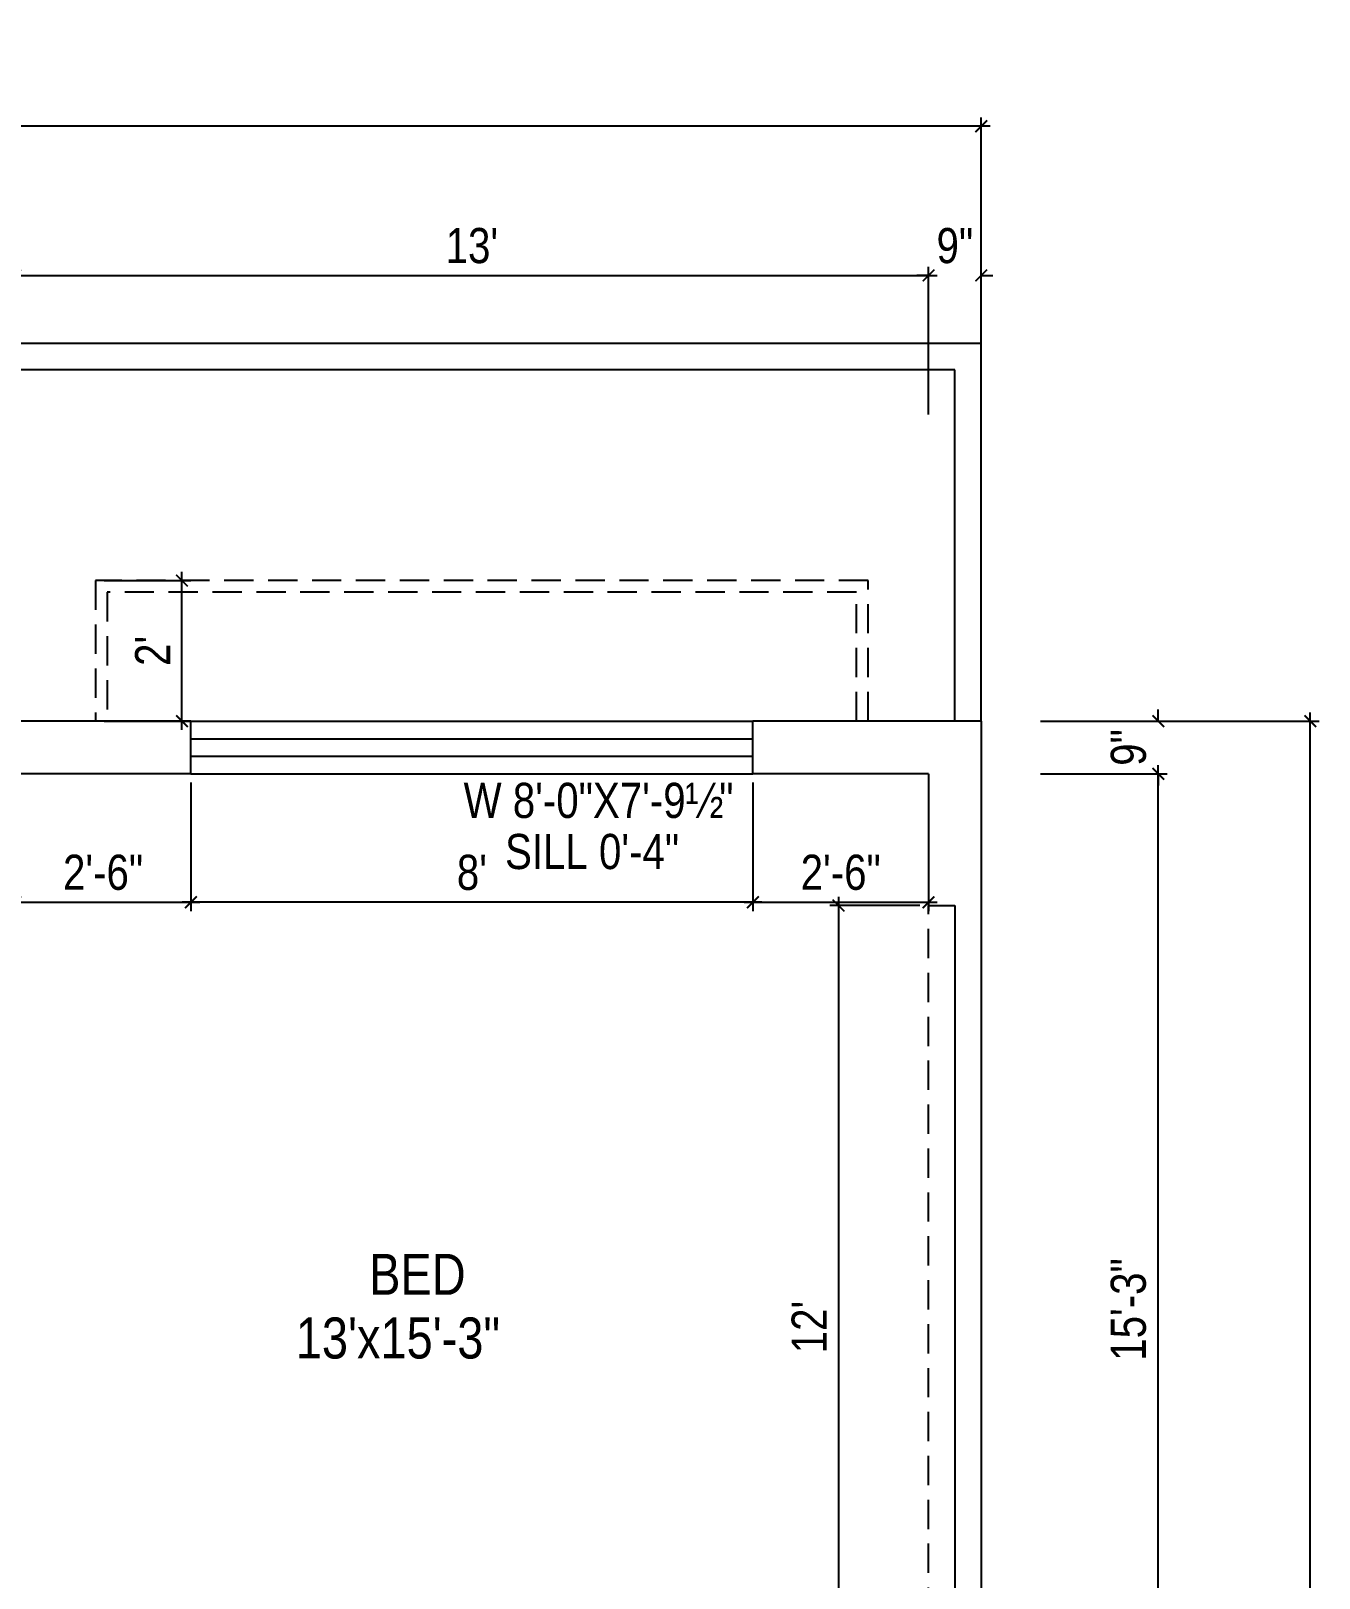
# Model space of a CAD drawing. Header units: inches. Extents: x -28532 to -7629, y -71430 to -21561.
# Drawn here: x -8443.4 to -8223.3, y -44989.6 to -44725.4 of the extents above; entities that cross this region are included whole.
import ezdxf

# ---------------------------------------------------------------- set-up
doc = ezdxf.new("R2010")
doc.units = ezdxf.units.IN
doc.header["$LTSCALE"] = 10
doc.header["$MEASUREMENT"] = 0
doc.header["$PDMODE"] = 34
doc.linetypes.add('DASHED', pattern=[0.75, 0.5, -0.25])
doc.layers.get('DEFPOINTS').update_dxf_attribs({"linetype": 'CONTINUOUS'})
for name, color, linetype in [('DIM', 1, 'CONTINUOUS'), ('GF-TEXT', 3, 'DASHED'), ('TEXT', 6, 'CONTINUOUS'), ('WALL', 255, 'CONTINUOUS'), ('WIN', 1, 'CONTINUOUS')]:
    doc.layers.add(name, color=color, linetype=linetype)
doc.styles.add('3', font='swissci.ttf', dxfattribs={"height": 6.5})
doc.styles.add('dim1', font='swissci.ttf')
doc.dimstyles.new('dim2', dxfattribs={"dimscale": 0, "dimtxt": 8, "dimasz": 2, "dimexe": 1.5, "dimexo": 1.5, "dimgap": 2, "dimtad": 1, "dimdec": 1, "dimzin": 0, "dimdsep": 46, "dimlunit": 4, "dimtxsty": 'dim1', "dimblk": 'ARCHTICK', "dimcen": 0.09, "dimdle": 1.5, "dimclrd": 5, "dimclre": 5, "dimclrt": 1, "dimadec": 0, "dimazin": 0, "dimtfac": 1, "dimtdec": 1, "dimtix": 1, "dimtofl": 0, "dimtmove": 2, "dimatfit": 3, "dimfxl": 1, "dimtolj": 1, "dimtzin": 0, "dimlwd": -1, "dimlwe": -1, "dimarcsym": 0})

# ---------------------------------------------------------------- blocks, each defined once
blk = doc.blocks.new('_ArchTick')
at = {"layer": 'DIM', "color": 0, "const_width": 0.15}
blk.add_lwpolyline([(-0.5, -0.5), (0.5, 0.5)], dxfattribs=at)
blk = doc.blocks.new('*D120')
at = {"layer": 'DEFPOINTS', "color": 0, "transparency": 16777216}
for p in [(-8290.03, -44767.13), (-8446.03, -44792.39), (-8290.03, -44792.39)]:
    blk.add_point(p, dxfattribs=at)
at = {"layer": 'DIM', "color": 5, "transparency": 16777216}
for p, q in [((-8447.53, -44767.13), (-8288.53, -44767.13)), ((-8446.03, -44790.89), (-8446.03, -44765.63)), ((-8290.03, -44790.89), (-8290.03, -44765.63))]:
    blk.add_line(p, q, dxfattribs=at)
at = {"layer": 'DIM', "color": 5, "transparency": 16777216, "xscale": 2, "yscale": 2, "zscale": 2, "rotation": 180}
blk.add_blockref('_ArchTick', (-8446.03, -44767.13), dxfattribs=at)
at = {"layer": 'DIM', "color": 5, "transparency": 16777216, "xscale": 2, "yscale": 2, "zscale": 2}
blk.add_blockref('_ArchTick', (-8290.03, -44767.13), dxfattribs=at)
at = {"layer": 'DIM', "color": 1, "transparency": 16777216, "insert": (-8368.03, -44762.06), "char_height": 6, "attachment_point": 5, "style": 'dim1'}
blk.add_mtext("\\A1;13'", dxfattribs=at)
blk = doc.blocks.new('*D121')
at = {"layer": 'DEFPOINTS', "color": 0, "transparency": 16777216}
for p in [(-8281.03, -44767.13), (-8290.03, -44792.39), (-8281.03, -44792.39)]:
    blk.add_point(p, dxfattribs=at)
at = {"layer": 'DIM', "color": 5, "transparency": 16777216}
for p, q in [((-8290.03, -44767.13), (-8292.03, -44767.13)), ((-8290.03, -44790.89), (-8290.03, -44765.63)), ((-8281.03, -44790.89), (-8281.03, -44765.63)), ((-8281.03, -44767.13), (-8279.03, -44767.13))]:
    blk.add_line(p, q, dxfattribs=at)
at = {"layer": 'DIM', "color": 5, "transparency": 16777216, "xscale": 2, "yscale": 2, "zscale": 2}
blk.add_blockref('_ArchTick', (-8290.03, -44767.13), dxfattribs=at)
at = {"layer": 'DIM', "color": 5, "transparency": 16777216, "xscale": 2, "yscale": 2, "zscale": 2, "rotation": 180}
blk.add_blockref('_ArchTick', (-8281.03, -44767.13), dxfattribs=at)
at = {"layer": 'DIM', "color": 1, "transparency": 16777216, "insert": (-8285.53, -44762.06), "char_height": 6, "attachment_point": 5, "style": 'dim1'}
blk.add_mtext('\\A1;9"', dxfattribs=at)
blk = doc.blocks.new('*D122')
at = {"layer": 'DEFPOINTS', "color": 0, "transparency": 16777216}
for p in [(-8636.53, -44741.63), (-8636.53, -44792.39), (-8281.03, -44792.39)]:
    blk.add_point(p, dxfattribs=at)
at = {"layer": 'DIM', "color": 5, "transparency": 16777216}
for p, q in [((-8636.53, -44790.89), (-8636.53, -44740.13)), ((-8281.03, -44790.89), (-8281.03, -44740.13)), ((-8279.53, -44741.63), (-8638.03, -44741.63))]:
    blk.add_line(p, q, dxfattribs=at)
at = {"layer": 'DIM', "color": 5, "transparency": 16777216, "xscale": 2, "yscale": 2, "zscale": 2, "rotation": 180}
blk.add_blockref('_ArchTick', (-8636.53, -44741.63), dxfattribs=at)
at = {"layer": 'DIM', "color": 5, "transparency": 16777216, "xscale": 2, "yscale": 2, "zscale": 2}
blk.add_blockref('_ArchTick', (-8281.03, -44741.63), dxfattribs=at)
at = {"layer": 'DIM', "color": 1, "transparency": 16777216, "insert": (-8458.78, -44732.56), "char_height": 6, "attachment_point": 5, "style": 'dim1'}
blk.add_mtext('\\A1;29\'-7{\\H1.000000x;\\S1/2;}"', dxfattribs=at)
blk = doc.blocks.new('*D142')
at = {"layer": 'DEFPOINTS', "color": 0, "transparency": 16777216}
for p in [(-8272.38, -44852.25), (-8250.79, -44852.25), (-8272.38, -45035.25)]:
    blk.add_point(p, dxfattribs=at)
at = {"layer": 'DIM', "color": 5, "transparency": 16777216}
for p, q in [((-8270.88, -44852.25), (-8249.29, -44852.25)), ((-8250.79, -45036.75), (-8250.79, -44850.75)), ((-8270.88, -45035.25), (-8249.29, -45035.25))]:
    blk.add_line(p, q, dxfattribs=at)
at = {"layer": 'DIM', "color": 5, "transparency": 16777216, "xscale": 2, "yscale": 2, "zscale": 2}
for p, rotation in [((-8250.79, -44852.25), 90), ((-8250.79, -45035.25), 270)]:
    blk.add_blockref('_ArchTick', p, dxfattribs=dict(at, rotation=rotation))
at = {"layer": 'DIM', "color": 1, "transparency": 16777216, "insert": (-8255.87, -44943.75), "char_height": 6, "attachment_point": 5, "rotation": 90, "style": 'dim1'}
blk.add_mtext('\\A1;15\'-3"', dxfattribs=at)
blk = doc.blocks.new('*D143')
at = {"layer": 'DEFPOINTS', "color": 0, "transparency": 16777216}
for p in [(-8272.38, -44843.25), (-8250.79, -44843.25), (-8272.38, -44852.25)]:
    blk.add_point(p, dxfattribs=at)
at = {"layer": 'DIM', "color": 5, "transparency": 16777216}
for p, q in [((-8250.79, -44843.25), (-8250.79, -44841.25)), ((-8270.88, -44843.25), (-8249.29, -44843.25)), ((-8270.88, -44852.25), (-8249.29, -44852.25)), ((-8250.79, -44852.25), (-8250.79, -44854.25))]:
    blk.add_line(p, q, dxfattribs=at)
at = {"layer": 'DIM', "color": 5, "transparency": 16777216, "xscale": 2, "yscale": 2, "zscale": 2}
for p, rotation in [((-8250.79, -44843.25), 270), ((-8250.79, -44852.25), 90)]:
    blk.add_blockref('_ArchTick', p, dxfattribs=dict(at, rotation=rotation))
at = {"layer": 'DIM', "color": 1, "transparency": 16777216, "insert": (-8255.86, -44847.75), "char_height": 6, "attachment_point": 5, "rotation": 90, "style": 'dim1'}
blk.add_mtext('\\A1;9"', dxfattribs=at)
blk = doc.blocks.new('*D144')
at = {"layer": 'DEFPOINTS', "color": 0, "transparency": 16777216}
for p in [(-8272.38, -44843.25), (-8224.82, -44843.25), (-8272.38, -45429.75)]:
    blk.add_point(p, dxfattribs=at)
at = {"layer": 'DIM', "color": 5, "transparency": 16777216}
for p, q in [((-8224.82, -45431.25), (-8224.82, -44841.75)), ((-8270.88, -44843.25), (-8223.32, -44843.25)), ((-8270.88, -45429.75), (-8223.32, -45429.75))]:
    blk.add_line(p, q, dxfattribs=at)
at = {"layer": 'DIM', "color": 5, "transparency": 16777216, "xscale": 2, "yscale": 2, "zscale": 2}
for p, rotation in [((-8224.82, -44843.25), 90), ((-8224.82, -45429.75), 270)]:
    blk.add_blockref('_ArchTick', p, dxfattribs=dict(at, rotation=rotation))
at = {"layer": 'DIM', "color": 1, "transparency": 16777216, "insert": (-8233.9, -45136.5), "char_height": 6, "attachment_point": 5, "rotation": 90, "style": 'dim1'}
blk.add_mtext('\\A1;48\'-10{\\H1.000000x;\\S1/2;}"', dxfattribs=at)
blk = doc.blocks.new('*D205')
at = {"layer": 'DEFPOINTS', "color": 0, "transparency": 16777216}
for p in [(-8432.34, -44819.25), (-8417.56, -44819.25), (-8432.34, -44843.25)]:
    blk.add_point(p, dxfattribs=at)
at = {"layer": 'DIM', "color": 5, "transparency": 16777216}
for p, q in [((-8417.56, -44844.75), (-8417.56, -44817.75)), ((-8430.84, -44819.25), (-8416.06, -44819.25)), ((-8430.84, -44843.25), (-8416.06, -44843.25))]:
    blk.add_line(p, q, dxfattribs=at)
at = {"layer": 'DIM', "color": 5, "transparency": 16777216, "xscale": 2, "yscale": 2, "zscale": 2}
for p, rotation in [((-8417.56, -44819.25), 90), ((-8417.56, -44843.25), 270)]:
    blk.add_blockref('_ArchTick', p, dxfattribs=dict(at, rotation=rotation))
at = {"layer": 'DIM', "color": 1, "transparency": 16777216, "insert": (-8422.56, -44831.25), "char_height": 6, "attachment_point": 5, "rotation": 90, "style": 'dim1'}
blk.add_mtext("\\A1;2'", dxfattribs=at)
blk = doc.blocks.new('*D438')
at = {"layer": 'DEFPOINTS', "color": 0, "transparency": 16777216}
for p in [(-8320.03, -44852.25), (-8290.03, -44852.25), (-8290.03, -44874.19)]:
    blk.add_point(p, dxfattribs=at)
at = {"layer": 'DIM', "color": 5, "transparency": 16777216}
for p, q in [((-8320.03, -44853.75), (-8320.03, -44875.69)), ((-8290.03, -44853.75), (-8290.03, -44875.69)), ((-8321.53, -44874.19), (-8288.53, -44874.19))]:
    blk.add_line(p, q, dxfattribs=at)
at = {"layer": 'DIM', "color": 5, "transparency": 16777216, "xscale": 2, "yscale": 2, "zscale": 2, "rotation": 180}
blk.add_blockref('_ArchTick', (-8320.03, -44874.19), dxfattribs=at)
at = {"layer": 'DIM', "color": 5, "transparency": 16777216, "xscale": 2, "yscale": 2, "zscale": 2}
blk.add_blockref('_ArchTick', (-8290.03, -44874.19), dxfattribs=at)
at = {"layer": 'DIM', "color": 1, "transparency": 16777216, "insert": (-8305.03, -44869.11), "char_height": 6, "attachment_point": 5, "style": 'dim1'}
blk.add_mtext('\\A1;2\'-6"', dxfattribs=at)
blk = doc.blocks.new('*D439')
at = {"layer": 'DEFPOINTS', "color": 0, "transparency": 16777216}
for p in [(-8416.03, -44852.25), (-8320.03, -44852.25), (-8416.03, -44874.19)]:
    blk.add_point(p, dxfattribs=at)
at = {"layer": 'DIM', "color": 5, "transparency": 16777216}
for p, q in [((-8416.03, -44853.75), (-8416.03, -44875.69)), ((-8320.03, -44853.75), (-8320.03, -44875.69)), ((-8318.53, -44874.19), (-8417.53, -44874.19))]:
    blk.add_line(p, q, dxfattribs=at)
at = {"layer": 'DIM', "color": 5, "transparency": 16777216, "xscale": 2, "yscale": 2, "zscale": 2, "rotation": 180}
blk.add_blockref('_ArchTick', (-8416.03, -44874.19), dxfattribs=at)
at = {"layer": 'DIM', "color": 5, "transparency": 16777216, "xscale": 2, "yscale": 2, "zscale": 2}
blk.add_blockref('_ArchTick', (-8320.03, -44874.19), dxfattribs=at)
at = {"layer": 'DIM', "color": 1, "transparency": 16777216, "insert": (-8368.03, -44869.12), "char_height": 6, "attachment_point": 5, "style": 'dim1'}
blk.add_mtext("\\A1;8'", dxfattribs=at)
blk = doc.blocks.new('*D440')
at = {"layer": 'DEFPOINTS', "color": 0, "transparency": 16777216}
for p in [(-8446.03, -44852.25), (-8416.03, -44852.25), (-8416.03, -44874.19)]:
    blk.add_point(p, dxfattribs=at)
at = {"layer": 'DIM', "color": 5, "transparency": 16777216}
for p, q in [((-8446.03, -44853.75), (-8446.03, -44875.69)), ((-8416.03, -44853.75), (-8416.03, -44875.69)), ((-8447.53, -44874.19), (-8414.53, -44874.19))]:
    blk.add_line(p, q, dxfattribs=at)
at = {"layer": 'DIM', "color": 5, "transparency": 16777216, "xscale": 2, "yscale": 2, "zscale": 2, "rotation": 180}
blk.add_blockref('_ArchTick', (-8446.03, -44874.19), dxfattribs=at)
at = {"layer": 'DIM', "color": 5, "transparency": 16777216, "xscale": 2, "yscale": 2, "zscale": 2}
blk.add_blockref('_ArchTick', (-8416.03, -44874.19), dxfattribs=at)
at = {"layer": 'DIM', "color": 1, "transparency": 16777216, "insert": (-8431.03, -44869.11), "char_height": 6, "attachment_point": 5, "style": 'dim1'}
blk.add_mtext('\\A1;2\'-6"', dxfattribs=at)
blk = doc.blocks.new('*D445')
at = {"layer": 'DEFPOINTS', "color": 0, "transparency": 16777216}
for p in [(-8290.03, -44874.75), (-8305.41, -45018.75), (-8290.03, -45018.75)]:
    blk.add_point(p, dxfattribs=at)
at = {"layer": 'DIM', "color": 5, "transparency": 16777216}
for p, q in [((-8305.41, -44873.25), (-8305.41, -45020.25)), ((-8291.53, -44874.75), (-8306.91, -44874.75)), ((-8291.53, -45018.75), (-8306.91, -45018.75))]:
    blk.add_line(p, q, dxfattribs=at)
at = {"layer": 'DIM', "color": 5, "transparency": 16777216, "xscale": 2, "yscale": 2, "zscale": 2}
for p, rotation in [((-8305.41, -44874.75), 90), ((-8305.41, -45018.75), 270)]:
    blk.add_blockref('_ArchTick', p, dxfattribs=dict(at, rotation=rotation))
at = {"layer": 'DIM', "color": 1, "transparency": 16777216, "insert": (-8310.42, -44946.75), "char_height": 6, "attachment_point": 5, "rotation": 90, "style": 'dim1'}
blk.add_mtext("\\A1;12'", dxfattribs=at)

msp = doc.modelspace()

# ---------------------------------------------------------------- linework, layer by layer
at = {"layer": 'GF-TEXT'}
msp.add_line((-8290.03, -45018.75), (-8290.03, -44874.75), dxfattribs=at)
for points in [[(-8300.34, -44843.25), (-8300.34, -44819.25), (-8432.34, -44819.25), (-8432.34, -44843.25)], [(-8302.34, -44843.25), (-8302.34, -44821.25), (-8430.34, -44821.25), (-8430.34, -44843.25)]]:
    msp.add_lwpolyline(points, dxfattribs=at)
at = {"layer": 'WALL'}
for p, q in [((-8416.03, -44843.25), (-8476.78, -44843.25)), ((-8416.03, -44852.25), (-8416.03, -44843.25)), ((-8281.03, -44843.25), (-8320.03, -44843.25)), ((-8320.03, -44852.25), (-8320.03, -44843.25)), ((-8281.03, -44843.25), (-8281.03, -45429.75)), ((-8416.03, -44852.25), (-8446.03, -44852.25)), ((-8290.03, -44852.25), (-8320.03, -44852.25)), ((-8290.03, -44852.25), (-8290.03, -44874.75)), ((-8290.03, -44874.75), (-8285.53, -44874.75)), ((-8285.53, -44874.75), (-8285.53, -45018.75))]:
    msp.add_line(p, q, dxfattribs=at)
at = {"layer": 'WIN'}
for p, q in [((-8281.03, -44778.75), (-8701.03, -44778.75)), ((-8281.03, -44843.25), (-8281.03, -44778.75)), ((-8285.53, -44783.25), (-8696.53, -44783.25)), ((-8285.53, -44843.25), (-8285.53, -44783.25)), ((-8416.03, -44843.25), (-8320.03, -44843.25)), ((-8416.03, -44846.25), (-8320.03, -44846.25)), ((-8416.03, -44849.25), (-8320.03, -44849.25)), ((-8416.03, -44852.25), (-8320.03, -44852.25))]:
    msp.add_line(p, q, dxfattribs=at)

# ---------------------------------------------------------------- texts
at = {"layer": 'DIM', "style": '3'}
for s, p in [('W 8\'-0"X7\'-9½"', (-8369.44, -44859.79)), ('SILL 0\'-4"', (-8362.37, -44868.52))]:
    msp.add_text(s, height=6, dxfattribs=at).set_placement(p)
at = {"layer": 'TEXT', "style": 'dim1'}
for s, p in [('BED', (-8385.58, -44941.25)), ('13\'x15\'-3"', (-8398.11, -44952.12))]:
    msp.add_text(s, height=7, dxfattribs=at).set_placement(p)

# ---------------------------------------------------------------- dimensions: what is measured, and where the dimension line sits
at = {"layer": 'DIM'}
for base, p1, p2, picture, middle in [((-8636.53, -44741.63), (-8281.03, -44792.39), (-8636.53, -44792.39), '*D122', (-8458.78, -44732.56)), ((-8290.03, -44767.13), (-8446.03, -44792.39), (-8290.03, -44792.39), '*D120', (-8368.03, -44762.06)), ((-8281.03, -44767.13), (-8290.03, -44792.39), (-8281.03, -44792.39), '*D121', (-8285.53, -44762.06)), ((-8416.03, -44874.19), (-8446.03, -44852.25), (-8416.03, -44852.25), '*D440', (-8431.03, -44869.11)), ((-8416.03, -44874.19), (-8320.03, -44852.25), (-8416.03, -44852.25), '*D439', (-8368.03, -44869.12)), ((-8290.03, -44874.19), (-8320.03, -44852.25), (-8290.03, -44852.25), '*D438', (-8305.03, -44869.11))]:
    dim = msp.add_linear_dim(base=base, p1=p1, p2=p2, dimstyle='dim2', override={"dimscale": 1, "dimtxt": 6}, dxfattribs=at)
    dim.commit()
    dim.dimension.update_dxf_attribs({"geometry": picture, "text_midpoint": middle})
for base, p1, p2, angle, picture, middle in [((-8417.56, -44819.25), (-8432.34, -44843.25), (-8432.34, -44819.25), 90, '*D205', (-8422.56, -44831.25)), ((-8250.79, -44843.25), (-8272.38, -44852.25), (-8272.38, -44843.25), 270, '*D143', (-8255.86, -44847.75)), ((-8224.82, -44843.25), (-8272.38, -45429.75), (-8272.38, -44843.25), 90, '*D144', (-8233.9, -45136.5)), ((-8250.79, -44852.25), (-8272.38, -45035.25), (-8272.38, -44852.25), 270, '*D142', (-8255.87, -44943.75)), ((-8305.41, -45018.75), (-8290.03, -44874.75), (-8290.03, -45018.75), 90, '*D445', (-8310.42, -44946.75))]:
    dim = msp.add_linear_dim(base=base, p1=p1, p2=p2, angle=angle, dimstyle='dim2', override={"dimscale": 1, "dimtxt": 6}, dxfattribs=at)
    dim.commit()
    dim.dimension.update_dxf_attribs({"geometry": picture, "text_midpoint": middle})

doc.saveas('drawing.dxf')
